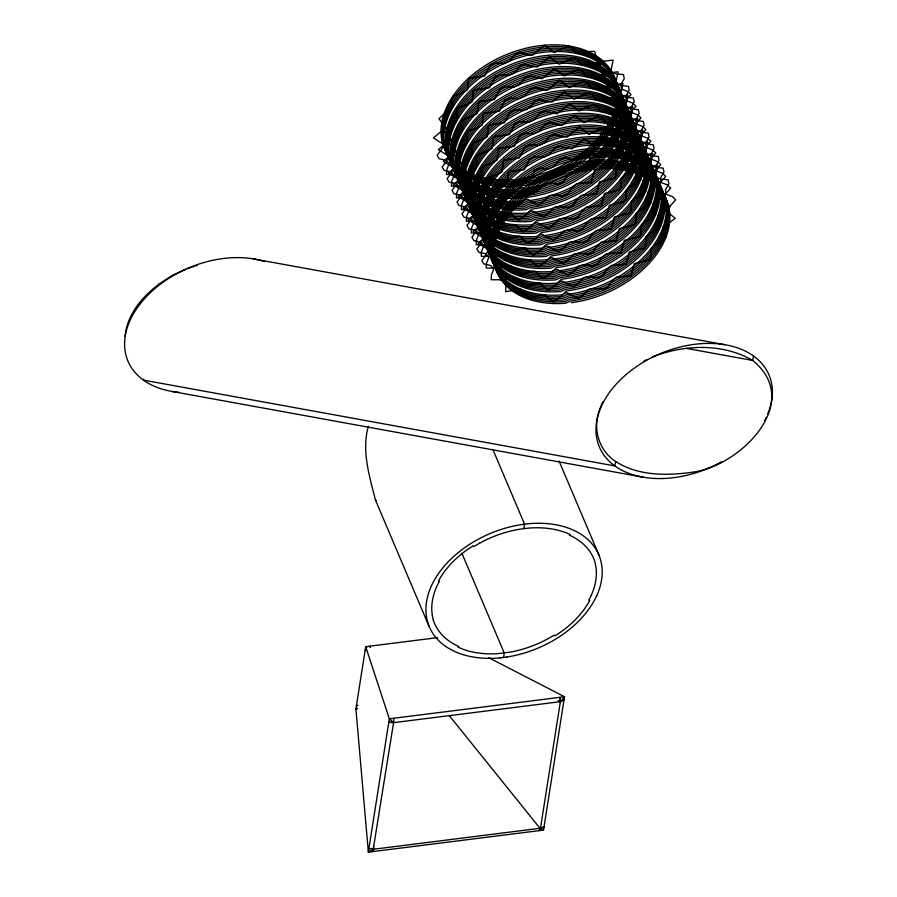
<?xml version="1.0" encoding="UTF-8"?>
<svg xmlns="http://www.w3.org/2000/svg" width="897" height="897" viewBox="0 0 897 897"><rect width="100%" height="100%" fill="white"/><g stroke="black" fill="none" stroke-linecap="round" stroke-linejoin="round"><path stroke-width="1.35" d="M370.169 647.208L370.192 646.109L370.147 647.141M393.817 718.239L393.716 722.646L388.771 722.343L393.626 722.354L372.849 851.589L373.814 849.212L373.567 846.398M500.145 657.871L503.576 657.49L504.271 653.038L461.955 553.348M479.682 543.156A86.886 58.585 -23 0 1 517.423 529.6L523.848 528.591L524.554 524.14L492.857 449.475M373.814 849.212L540.016 828.29L544.053 826.843L540.398 828.772L560.345 701.947L560.02 697.317L559.919 701.723L393.716 722.646L389.332 718.811L365.707 646.681L437.478 637.644M366.783 647.567L365.707 646.681L355.918 708.899L368.353 852.15L543.537 830.095L564.516 696.756L488.91 657.77M143.666 379.016L143.453 380.115L614.849 465.924L615.701 461.529C599.958 451.449 592.962 430.807 598.534 413.091M753.547 356.053L752.695 360.448C804.183 402.226 740.238 466.362 692.08 472.248C666.527 475.847 638.159 475.926 615.701 461.529M598.826 411.958L600.811 406.296M539.052 830.667L540.016 828.29L543.537 830.095M368.42 426.21C361.289 450.384 369.542 476.262 375.428 499.999L429.136 626.51M601.259 405.175L602.784 401.811M591.258 595.35L588.791 600.261M439.339 581.368L436.861 586.279A86.897 58.597 -23 0 0 432.309 615.353M558.102 700.781L560.345 701.947L564.516 696.756L389.332 718.811L368.353 852.15L373.757 848.629L368.914 848.618M158.702 284.203L172.101 275.57L185.679 269.279M473.93 546.52L479.682 543.145M554.2 635.11L548.448 638.485M357.275 708.17L355.918 708.899L357.32 708.72M643.508 361.379L647.219 359.428M560.345 701.947L564 700.019M653.05 356.726C684.467 344.448 722.982 343.058 752.695 360.448L686.407 348.384M187.742 268.517L191.924 267.104M376.493 500.952L375.428 499.999M192.978 266.779L194.044 266.465M196.196 265.871L197.273 265.579M503.576 657.49L507.018 656.996M523.848 528.591L530.217 527.974A86.886 58.585 -23 0 1 565.121 532.403L570.032 534.421M365.146 650.213L366.357 650.213M357.679 705.378L356.468 705.367L357.701 705.524M253.358 258.885L724.754 344.683M172.246 391.484L643.642 477.294M458.087 647.208L462.987 649.237A86.886 58.585 -23 0 0 497.913 653.644L510.707 652.041A86.886 58.585 -23 0 0 548.437 638.473M449.363 715.705L540.398 828.772M559.089 461.125L598.994 555.12M433.285 619.827L432.287 615.353M571.198 302.67A92.133 62.128 -23 0 0 663.488 194.212A92.133 62.128 -23 0 0 513.342 209.584A92.133 62.128 -23 0 0 565.715 303.231L570.481 301A92.133 62.128 -23 0 0 662.782 192.541A92.133 62.128 -23 0 0 512.635 207.913A92.133 62.128 -23 0 0 565.009 301.56L569.774 299.329A92.133 62.128 -23 0 0 662.076 190.87A92.133 62.128 -23 0 0 511.929 206.243A92.133 62.128 -23 0 0 564.291 299.89L569.068 297.658A92.133 62.128 -23 0 0 661.358 189.2A92.133 62.128 -23 0 0 511.223 204.572A92.133 62.128 -23 0 0 563.585 298.219L568.362 295.988A92.133 62.128 -23 0 0 660.652 187.529A92.133 62.128 -23 0 0 510.505 202.901A92.133 62.128 -23 0 0 562.879 296.548L567.644 294.317A92.133 62.128 -23 0 0 659.945 185.858A92.133 62.128 -23 0 0 509.799 201.231A92.133 62.128 -23 0 0 562.172 294.878L566.938 292.646L578.195 298.611L583.655 294.597L589.071 289.103L595.496 288.128L602.448 289.552L607.818 287.421L611.451 281.4L616.34 277.139L631.062 275.906L634.213 263.684L649.933 259.749L651.211 254.849L650.605 249.108L655.023 244.803L662.67 241.416L665.798 237.346L663.074 232.401L662.805 227.535L675.25 218.33L665.933 210.75L675.654 199.818L672.425 196.634L666.191 194.279L665.439 189.839L668.915 183.795L668.153 179.826L660.797 179.097L655.337 177.191L657.748 165.306L641.871 167.178L639.393 156.65L633.652 156.683L625.736 159.218L620.432 157.894L617.54 153.017L613.111 151.212L598.904 157.782L589.318 150.416L576.962 160.541L570.649 159.588L564.303 157.356L559.111 160.372L554.537 166.18L548.594 168.928L541.171 168.322L535.206 169.768L529.241 181.351L513.331 183.481L512.019 195.232L505.74 198.607L497.846 201.264L495.772 205.592L497.454 210.986L495.256 215.796L488.013 219.843L483.629 223.992L490.233 232.872L478.101 243.154L488.103 249.523L486.264 254.658L481.835 260.511L483.786 263.931L490.648 265.49L493.866 268.831L491.399 274.964L491.152 279.741L506.244 279.797L505.605 291.693L520.518 289.204L524.24 292.377L526.091 297.703L530.99 298.555L538.682 295.281L545.051 294.653L548.93 298.97L553.314 301.74L560.132 297.199L566.231 290.976A92.133 62.128 -23 0 0 658.533 182.528A92.133 62.128 -23 0 0 508.386 197.889A92.133 62.128 -23 0 0 560.748 291.536L565.525 289.305A92.133 62.128 -23 0 0 657.815 180.858A92.133 62.128 -23 0 0 507.668 196.219A92.133 62.128 -23 0 0 560.042 289.866L564.818 287.634A92.133 62.128 -23 0 0 657.109 179.187A92.133 62.128 -23 0 0 506.962 194.548A92.133 62.128 -23 0 0 559.336 288.195L564.101 285.964A92.133 62.128 -23 0 0 656.402 177.516A92.133 62.128 -23 0 0 506.256 192.877A92.133 62.128 -23 0 0 558.629 286.524L563.394 284.293A92.133 62.128 -23 0 0 655.696 175.846A92.133 62.128 -23 0 0 505.549 191.207A92.133 62.128 -23 0 0 557.912 284.854L562.688 282.622A92.133 62.128 -23 0 0 654.978 174.175A92.133 62.128 -23 0 0 504.832 189.536A92.133 62.128 -23 0 0 557.205 283.183L561.982 280.952L573.228 286.917L578.688 282.903L584.115 277.42L590.529 276.433L597.48 277.868L602.851 275.727L606.484 269.705L611.373 265.445L626.095 264.211L629.257 252.001L644.977 248.054L646.244 243.154L645.649 237.413L650.067 233.108L657.703 229.722L660.831 225.663L658.106 220.707L657.837 215.841L670.283 206.646L660.977 199.067L670.698 188.123L667.469 184.939L661.224 182.584L660.472 178.155L663.959 172.101L663.197 168.143L655.83 167.403L650.381 165.508L652.781 153.622L636.915 155.484L634.437 144.966L628.685 144.989L620.769 147.523L615.477 146.2L612.584 141.334L608.144 139.528L593.949 146.088L584.351 138.721L572.006 148.857L565.682 147.893L559.336 145.673L554.144 148.689L549.569 154.497L543.638 157.233L536.204 156.639L530.239 158.074L524.285 169.668L508.375 171.798L507.063 183.549L500.773 186.924L492.879 189.581L490.816 193.898L492.498 199.291L490.289 204.101L483.046 208.149L478.662 212.297L485.266 221.178L473.145 231.46L483.135 237.84L481.297 242.964L476.868 248.817L478.83 252.236L485.692 253.795L488.899 257.147L486.443 263.27L486.185 268.046L501.277 268.102L500.638 280.01L515.562 277.509L519.285 280.683L521.123 286.02L526.023 286.861L533.715 283.587L540.084 282.959L543.963 287.275L548.359 290.056L555.165 285.504L561.264 279.281A92.133 62.128 -23 0 0 653.565 170.834A92.133 62.128 -23 0 0 503.419 186.195A92.133 62.128 -23 0 0 555.792 279.842L560.558 277.61A92.133 62.128 -23 0 0 652.859 169.163A92.133 62.128 -23 0 0 502.712 184.524A92.133 62.128 -23 0 0 555.075 278.171L559.851 275.94A92.133 62.128 -23 0 0 652.153 167.492A92.133 62.128 -23 0 0 502.006 182.853A92.133 62.128 -23 0 0 554.368 276.5L559.145 274.269A92.133 62.128 -23 0 0 651.435 165.822A92.133 62.128 -23 0 0 501.288 181.194A92.133 62.128 -23 0 0 553.662 274.83L558.427 272.598A92.133 62.128 -23 0 0 650.729 164.151A92.133 62.128 -23 0 0 500.582 179.523A92.133 62.128 -23 0 0 552.956 273.17L557.721 270.939A92.133 62.128 -23 0 0 650.022 162.48A92.133 62.128 -23 0 0 499.876 177.853A92.133 62.128 -23 0 0 552.249 271.499L557.015 269.268L568.261 275.233L573.721 271.219L579.148 265.725L585.573 264.75L592.525 266.174L597.884 264.043L601.528 258.022L606.417 253.761L621.139 252.528L624.29 240.306L640.01 236.371L641.277 231.46L640.682 225.719L645.1 221.413L652.747 218.038L655.875 213.968L653.151 209.023L652.881 204.157L665.327 194.952L656.01 187.372L665.731 176.429L662.502 173.244L656.256 170.901L655.516 166.461L658.992 160.417L658.23 156.448L650.874 155.708L645.414 153.813L647.825 141.928L631.948 143.8L629.47 133.272L623.729 133.305L615.802 135.839L610.509 134.505L607.617 129.639L603.188 127.834L588.981 134.404L579.384 127.038L567.039 137.163L560.726 136.209L554.368 133.978L549.177 136.994L544.614 142.802L538.671 145.549L531.248 144.944L525.272 146.39L519.318 157.973L503.408 160.103L502.096 171.854L495.817 175.229L487.923 177.886L485.849 182.214L487.531 187.608L485.333 192.418L478.079 196.465L473.694 200.603L480.299 209.494L468.178 219.765L478.179 226.145L476.341 231.28L471.912 237.122L473.863 240.553L480.725 242.112L483.943 245.453L481.476 251.575L481.229 256.351L496.31 256.419L495.671 268.315L510.595 265.815L514.317 268.999L516.167 274.325L521.067 275.166L528.759 271.903L535.117 271.264L539.007 275.581L543.391 278.362L550.209 273.809L556.308 267.598A92.133 62.128 -23 0 0 648.598 159.139A92.133 62.128 -23 0 0 498.452 174.511A92.133 62.128 -23 0 0 550.825 268.158L555.602 265.927A92.133 62.128 -23 0 0 647.892 157.468A92.133 62.128 -23 0 0 497.745 172.841A92.133 62.128 -23 0 0 550.119 266.487L554.884 264.256A92.133 62.128 -23 0 0 647.186 155.798A92.133 62.128 -23 0 0 497.039 171.17A92.133 62.128 -23 0 0 549.413 264.817L554.178 262.586A92.133 62.128 -23 0 0 646.479 154.127A92.133 62.128 -23 0 0 496.333 169.499A92.133 62.128 -23 0 0 548.695 263.146L553.471 260.915A92.133 62.128 -23 0 0 645.773 152.456A92.133 62.128 -23 0 0 495.626 167.829A92.133 62.128 -23 0 0 547.989 261.476L552.765 259.244A92.133 62.128 -23 0 0 645.055 150.786A92.133 62.128 -23 0 0 494.909 166.158A92.133 62.128 -23 0 0 547.282 259.805L552.047 257.574L563.305 263.539L568.765 259.525L574.192 254.03L580.606 253.055L587.557 254.479L592.928 252.349L596.561 246.327L601.45 242.067L616.172 240.833L619.334 228.612L635.042 224.676L636.321 219.776L635.715 214.035L640.133 209.73L647.78 206.344L650.908 202.274L648.183 197.329L647.914 192.463L660.36 183.257L651.043 175.677L660.775 164.745L657.535 161.561L651.3 159.206L650.549 154.766L654.036 148.723L653.274 144.753L645.907 144.025L640.458 142.118L642.857 130.233L626.992 132.106L624.514 121.577L618.762 121.611L610.846 124.145L605.542 122.822L602.649 117.944L598.221 116.139L584.025 122.71L574.428 115.343L562.071 125.468L555.759 124.515L549.413 122.284L544.221 125.3L539.646 131.108L533.715 133.855L526.281 133.249L520.316 134.696L514.362 146.278L498.452 148.409L497.14 160.159L490.85 163.546L482.956 166.192L480.893 170.52L482.564 175.913L480.366 180.723L473.123 184.771L468.739 188.919L475.343 197.8L463.222 208.082L473.212 214.45L471.374 219.586L466.945 225.439L468.896 228.858L475.769 230.417L478.976 233.758L476.509 239.891L476.262 244.668L491.354 244.724L490.715 256.62L505.628 254.131L509.35 257.304L511.2 262.63L516.1 263.483L523.792 260.208L530.161 259.581L534.04 263.897L538.435 266.667L545.241 262.126L551.341 255.903A92.133 62.128 -23 0 0 643.642 147.456A92.133 62.128 -23 0 0 493.496 162.817A92.133 62.128 -23 0 0 545.869 256.464L550.635 254.232A92.133 62.128 -23 0 0 642.936 145.785A92.133 62.128 -23 0 0 492.789 161.146A92.133 62.128 -23 0 0 545.152 254.793L549.928 252.562A92.133 62.128 -23 0 0 642.218 144.114A92.133 62.128 -23 0 0 492.072 159.475A92.133 62.128 -23 0 0 544.445 253.122L549.222 250.891A92.133 62.128 -23 0 0 641.512 142.444A92.133 62.128 -23 0 0 491.365 157.805A92.133 62.128 -23 0 0 543.739 251.452L548.504 249.22A92.133 62.128 -23 0 0 640.806 140.773A92.133 62.128 -23 0 0 490.659 156.134A92.133 62.128 -23 0 0 543.033 249.781L547.798 247.55A92.133 62.128 -23 0 0 640.099 139.102A92.133 62.128 -23 0 0 489.953 154.463A92.133 62.128 -23 0 0 542.315 248.11L547.092 245.879L558.338 251.844L563.798 247.83L569.225 242.347L575.65 241.36L582.602 242.795L587.961 240.654L591.594 234.633L596.494 230.372L611.216 229.139L614.367 216.928L630.086 212.981L631.353 208.082L630.759 202.341L635.177 198.035L642.813 194.649L645.952 190.59L643.216 185.634L642.958 180.768L655.404 171.574L646.087 163.994L655.808 153.051L652.579 149.866L646.333 147.512L645.593 143.083L649.069 137.028L648.307 133.07L640.94 132.33L635.491 130.435L637.89 118.55L622.025 120.411L619.547 109.894L613.806 109.916L605.879 112.45L600.586 111.127L597.694 106.261L593.265 104.456L579.058 111.015L569.46 103.648L557.115 113.784L550.792 112.82L544.445 110.6L539.254 113.616L534.69 119.424L528.748 122.16L521.325 121.566L515.349 123.001L509.395 134.595L493.485 136.725L492.173 148.476L485.882 151.851L477.989 154.508L475.926 158.825L477.608 164.218L475.399 169.028L468.156 173.076L463.771 177.225L470.376 186.105L458.255 196.387L468.245 202.767L466.406 207.891L461.989 213.744L463.94 217.164L470.802 218.722L474.02 222.075L471.553 228.197L471.295 232.973L486.387 233.029L485.748 244.937L500.672 242.437L504.394 245.61L506.244 250.947L511.144 251.788L518.836 248.514L525.193 247.886L529.073 252.203L533.468 254.983L540.274 250.431L546.385 244.208A92.133 62.128 -23 0 0 638.675 135.761A92.133 62.128 -23 0 0 488.529 151.122A92.133 62.128 -23 0 0 540.902 244.769L545.668 242.538A92.133 62.128 -23 0 0 637.969 134.09A92.133 62.128 -23 0 0 487.822 149.451A92.133 62.128 -23 0 0 540.196 243.098L544.961 240.867A92.133 62.128 -23 0 0 637.262 132.42A92.133 62.128 -23 0 0 487.116 147.781A92.133 62.128 -23 0 0 539.478 241.428L544.255 239.196A92.133 62.128 -23 0 0 636.556 130.749A92.133 62.128 -23 0 0 486.409 146.121A92.133 62.128 -23 0 0 538.772 239.757L543.548 237.537A92.133 62.128 -23 0 0 635.838 129.078A92.133 62.128 -23 0 0 485.692 144.451A92.133 62.128 -23 0 0 538.065 238.097L542.831 235.866A92.133 62.128 -23 0 0 635.132 127.408A92.133 62.128 -23 0 0 484.985 142.78A92.133 62.128 -23 0 0 537.359 236.427L542.124 234.195L553.382 240.161L558.842 236.146L564.258 230.652L570.683 229.677L577.634 231.101L583.005 228.97L586.638 222.949L591.527 218.689L606.249 217.455L609.399 205.234L625.119 201.298L626.398 196.387L625.792 190.646L630.21 186.341L637.857 182.966L640.985 178.895L638.26 173.951L637.991 169.085L650.437 159.879L641.12 152.299L650.841 141.356L647.612 138.172L641.377 135.828L640.626 131.388L644.102 125.345L643.34 121.375L635.984 120.635L630.524 118.74L632.934 106.855L617.058 108.728L614.58 98.199L608.839 98.233L600.923 100.767L595.619 99.432L592.726 94.566L588.297 92.761L574.102 99.332L564.505 91.965L552.148 102.09L545.836 101.137L539.489 98.905L534.298 101.922L529.723 107.73L523.781 110.477L516.358 109.871L510.393 111.318L504.439 122.9L488.517 125.031L487.206 136.781L480.927 140.156L473.033 142.814L470.959 147.142L472.641 152.535L470.443 157.345L463.2 161.393L458.816 165.53L465.42 174.422L453.288 184.692L463.289 191.072L461.45 196.208L457.022 202.049L458.972 205.48L465.835 207.039L469.053 210.38L466.586 216.513L466.339 221.279L481.431 221.346L480.792 233.242L495.705 230.742L499.427 233.926L501.277 239.252L506.177 240.093L513.869 236.83L520.238 236.191L524.117 240.508L528.501 243.289L535.318 238.737L541.418 232.525A92.133 62.128 -23 0 0 633.719 124.066A92.133 62.128 -23 0 0 483.573 139.439A92.133 62.128 -23 0 0 535.935 233.085L540.712 230.854A92.133 62.128 -23 0 0 633.002 122.396A92.133 62.128 -23 0 0 482.855 137.768A92.133 62.128 -23 0 0 535.229 231.415L540.005 229.184A92.133 62.128 -23 0 0 632.295 120.725A92.133 62.128 -23 0 0 482.149 136.097A92.133 62.128 -23 0 0 534.522 229.744L539.288 227.513A92.133 62.128 -23 0 0 631.589 119.054A92.133 62.128 -23 0 0 481.442 134.427A92.133 62.128 -23 0 0 533.816 228.073L538.581 225.842A92.133 62.128 -23 0 0 630.883 117.384A92.133 62.128 -23 0 0 480.736 132.756A92.133 62.128 -23 0 0 533.098 226.403L537.875 224.172A92.133 62.128 -23 0 0 630.176 115.713A92.133 62.128 -23 0 0 480.03 131.085A92.133 62.128 -23 0 0 532.392 224.732L537.168 222.501L548.415 228.466L553.875 224.452L559.302 218.958L565.715 217.982L572.667 219.406L578.038 217.276L581.671 211.255L586.571 206.994L601.282 205.761L604.443 193.539L620.163 189.603L621.43 184.704L620.836 178.963L625.254 174.657L632.89 171.271L636.029 167.201L633.293 162.256L633.035 157.39L645.47 148.184L636.164 140.605L645.885 129.673L642.656 126.488L636.41 124.134L635.67 119.693L639.146 113.65L638.384 109.681L631.017 108.952L625.568 107.046L627.967 95.16L612.102 97.033L609.624 86.504L603.872 86.538L595.956 89.072L590.663 87.749L587.77 82.872L583.33 81.078L569.135 87.637L559.537 80.27L547.192 90.395L540.869 89.442L534.522 87.211L529.331 90.227L524.756 96.035L518.825 98.782L511.391 98.177L505.426 99.623L499.472 111.206L483.561 113.336L482.25 125.087L475.959 128.473L468.066 131.119L466.003 135.447L467.685 140.84L465.476 145.65L458.232 149.698L453.848 153.847L460.453 162.727L448.332 173.009L458.322 179.378L456.483 184.513L452.054 190.366L454.017 193.786L460.879 195.344L464.097 198.685L461.63 204.819L461.372 209.595L476.464 209.651L475.825 221.548L490.749 219.059L494.471 222.232L496.321 227.558L501.21 228.41L508.902 225.136L515.27 224.508L519.15 228.825L523.545 231.594L530.351 227.053L536.451 220.83A92.133 62.128 -23 0 0 628.752 112.383A92.133 62.128 -23 0 0 478.606 127.744A92.133 62.128 -23 0 0 530.979 221.391L535.744 219.16A92.133 62.128 -23 0 0 628.046 110.712A92.133 62.128 -23 0 0 477.899 126.073A92.133 62.128 -23 0 0 530.273 219.72L535.038 217.489A92.133 62.128 -23 0 0 627.339 109.042A92.133 62.128 -23 0 0 477.193 124.403A92.133 62.128 -23 0 0 529.555 218.049L534.332 215.818A92.133 62.128 -23 0 0 626.622 107.371A92.133 62.128 -23 0 0 476.475 122.732A92.133 62.128 -23 0 0 528.849 216.379L533.625 214.148A92.133 62.128 -23 0 0 625.915 105.7A92.133 62.128 -23 0 0 475.769 121.061A92.133 62.128 -23 0 0 528.142 214.708L532.908 212.477A92.133 62.128 -23 0 0 625.209 104.03A92.133 62.128 -23 0 0 475.062 119.391A92.133 62.128 -23 0 0 527.436 213.038L532.201 210.806L543.459 216.771L548.908 212.757L554.335 207.274L560.76 206.288L567.711 207.723L573.071 205.581L576.715 199.56L581.604 195.299L596.326 194.066L599.476 181.856L615.196 177.909L616.463 173.009L615.869 167.268L620.287 162.962L627.934 159.576L631.062 155.517L628.337 150.561L628.068 145.695L640.514 136.501L631.196 128.921L640.918 117.978L637.689 114.794L631.454 112.439L630.703 108.01L634.179 101.955L633.417 97.997L626.061 97.257L620.601 95.362L623.011 83.477L607.134 85.338L604.656 74.821L598.916 74.843L590.988 77.377L585.696 76.054L582.803 71.188L578.374 69.383L564.168 75.942L554.57 68.576L542.225 78.712L535.913 77.747L529.555 75.527L524.375 78.544L519.8 84.352L513.858 87.087L506.435 86.493L500.47 87.94L494.505 99.522L478.594 101.653L477.282 113.403L471.003 116.778L463.11 119.436L461.036 123.752L462.717 129.146L460.52 133.956L453.265 138.003L448.881 142.152L455.485 151.032L443.365 161.314L453.366 167.694L451.527 172.818L447.098 178.671L449.049 182.091L455.911 183.65L459.129 187.002L456.663 193.124L456.416 197.901L471.497 197.957L470.858 209.864L485.782 207.364L489.504 210.537L491.354 215.874L496.254 216.715L503.946 213.441L510.315 212.813L514.194 217.13L518.578 219.911L525.395 215.358L531.495 209.136A92.133 62.128 -23 0 0 623.785 100.688A92.133 62.128 -23 0 0 473.65 116.049A92.133 62.128 -23 0 0 526.012 209.696L530.789 207.465A92.133 62.128 -23 0 0 623.079 99.018A92.133 62.128 -23 0 0 472.932 114.379A92.133 62.128 -23 0 0 525.306 208.026L530.071 205.794A92.133 62.128 -23 0 0 622.372 97.347A92.133 62.128 -23 0 0 472.226 112.708A92.133 62.128 -23 0 0 524.599 206.355L529.365 204.124A92.133 62.128 -23 0 0 621.666 95.676A92.133 62.128 -23 0 0 471.519 111.049A92.133 62.128 -23 0 0 523.893 204.684L528.658 202.464A92.133 62.128 -23 0 0 620.959 94.006A92.133 62.128 -23 0 0 470.813 109.378A92.133 62.128 -23 0 0 523.175 203.025L527.952 200.793A92.133 62.128 -23 0 0 620.242 92.335A92.133 62.128 -23 0 0 470.095 107.707A92.133 62.128 -23 0 0 522.469 201.354L527.245 199.123L538.492 205.088L543.952 201.074L549.379 195.58L555.792 194.604L562.744 196.028L568.115 193.898L571.748 187.877L576.636 183.616L591.358 182.383L594.52 170.161L610.24 166.225L611.507 161.314L610.913 155.573L615.331 151.268L622.967 147.893L626.095 143.823L623.37 138.878L623.101 134.012L635.547 124.806L626.241 117.227L635.962 106.283L632.733 103.099L626.487 100.756L625.736 96.315L629.223 90.272L628.461 86.303L621.094 85.563L615.645 83.668L618.044 71.782L602.179 73.655L599.701 63.126L593.949 63.16L586.033 65.694L580.729 64.36L577.836 59.494L573.407 57.688L559.212 64.259L549.614 56.892L537.269 67.017L530.946 66.064L524.599 63.833L519.408 66.849L514.833 72.657L508.902 75.404L501.468 74.799L495.503 76.245L489.549 87.828L473.638 89.958L472.327 101.709L466.036 105.084L458.143 107.741L456.08 112.069L457.762 117.462L455.553 122.272L448.309 126.32L443.925 130.457L450.529 139.349L438.409 149.62L448.399 156L446.56 161.135L442.131 166.977L444.093 170.408L450.956 171.966L454.162 175.307L451.696 181.441L451.449 186.206L466.541 186.273L465.902 198.17L480.814 195.669L484.537 198.854L486.387 204.18L491.287 205.021L498.979 201.758L505.347 201.119L509.227 205.435L513.622 208.216L520.428 203.664L526.528 197.452A92.133 62.128 -23 0 0 618.829 88.994A92.133 62.128 -23 0 0 468.683 104.366A92.133 62.128 -23 0 0 521.056 198.013L525.821 195.781A92.133 62.128 -23 0 0 618.123 87.323A92.133 62.128 -23 0 0 467.976 102.695A92.133 62.128 -23 0 0 520.338 196.342L525.115 194.111A92.133 62.128 -23 0 0 617.405 85.652A92.133 62.128 -23 0 0 467.259 101.025A92.133 62.128 -23 0 0 519.632 194.671L524.409 192.44A92.133 62.128 -23 0 0 616.699 83.982A92.133 62.128 -23 0 0 466.552 99.354A92.133 62.128 -23 0 0 518.926 193.001L523.691 190.769A92.133 62.128 -23 0 0 615.992 82.311A92.133 62.128 -23 0 0 465.846 97.683A92.133 62.128 -23 0 0 518.219 191.33L522.985 189.099A92.133 62.128 -23 0 0 615.286 80.64A92.133 62.128 -23 0 0 465.139 96.013A92.133 62.128 -23 0 0 517.502 189.659L522.278 187.428L533.524 193.393L538.985 189.379L544.412 183.885L550.836 182.91L557.788 184.334L563.148 182.203L566.792 176.182L571.681 171.921L586.403 170.688L589.553 158.466L605.273 154.531L606.54 149.631L605.946 143.89L610.364 139.584L617.999 136.198L621.139 132.139L618.403 127.183L618.145 122.317L630.591 113.112L621.273 105.532L630.995 94.6L627.765 91.416L621.52 89.061L620.78 84.621L624.256 78.577L623.493 74.608L616.138 73.879L610.678 71.973L613.088 60.088L597.211 61.96L594.733 51.432L588.993 51.465L581.065 53.999L575.773 52.676L572.88 47.799L568.451 46.005L554.245 52.564L544.647 45.198L532.302 55.322L525.978 54.369L519.632 52.149L514.441 55.154L509.877 60.962L503.935 63.709L496.512 63.104L490.536 64.55L484.582 76.133L468.671 78.274L467.359 90.014L461.08 93.4L453.176 96.046L451.113 100.374L452.794 105.768L450.597 110.578L443.342 114.625L438.958 118.774L445.562 127.654L433.442 137.936L443.432 144.305L441.593 149.44L437.175 155.293L439.126 158.713L445.988 160.271L449.206 163.613L446.74 169.746L446.493 174.523L461.574 174.579L460.935 186.475L475.858 183.986L479.581 187.159L481.431 192.485L486.331 193.337L494.023 190.063L500.38 189.435L504.271 193.752L508.655 196.521L515.472 191.98L521.572 185.757A92.133 62.128 -23 0 0 613.862 77.31A92.133 62.128 -23 0 0 463.715 92.671A92.133 62.128 -23 0 0 516.089 186.318L520.854 184.087A92.133 62.128 -23 0 0 613.156 75.64A92.133 62.128 -23 0 0 463.009 91.001A92.133 62.128 -23 0 0 515.383 184.647L520.148 182.416A92.133 62.128 -23 0 0 612.449 73.969A92.133 62.128 -23 0 0 462.303 89.33A92.133 62.128 -23 0 0 514.676 182.977L519.441 180.745A92.133 62.128 -23 0 0 611.743 72.298A92.133 62.128 -23 0 0 461.596 87.659A92.133 62.128 -23 0 0 513.959 181.306L518.735 179.075A92.133 62.128 -23 0 0 611.025 70.628A92.133 62.128 -23 0 0 460.879 85.989A92.133 62.128 -23 0 0 513.252 179.635M721.95 461.563A92.133 62.128 -23 0 1 597.503 441.559A92.133 62.128 -23 0 1 690.331 344.941A92.133 62.128 -23 0 1 767.787 413.853M766.24 417.296A92.133 62.128 -23 0 1 764.479 420.704M178.985 392.348A92.133 62.128 -23 0 1 135.795 310.003A92.133 62.128 -23 0 1 264.469 261.532M125.132 336.341A87.525 58.967 -20.3 0 1 158.881 284.338M500.156 657.849A92.671 62.487 -23 0 1 459.365 653.397A91.943 61.994 -23 0 1 426.983 619.502A92.671 62.487 -23 0 1 431.367 585.965A91.943 61.994 -23 0 1 474.154 541.553A92.671 62.487 -23 0 1 521.101 524.644L527.974 523.77A92.671 62.487 -23 0 1 568.754 528.232A91.943 61.994 -23 0 1 601.136 562.127A92.671 62.487 -23 0 1 596.752 595.664M458.782 646.513A86.078 57.442 -21.6 0 1 433.229 619.849M438.341 581.245A86.078 58.922 -21.9 0 1 473.235 545.757M507.018 656.985A92.671 62.487 -23 0 0 553.998 640.11A91.943 61.994 -23 0 0 596.718 595.653M569.348 535.117A86.078 57.442 -21.6 0 1 594.89 561.78L595.832 566.276A86.897 58.597 -23 0 1 591.246 595.35M589.789 600.385A86.078 58.922 -21.9 0 1 554.895 635.872"/></g></svg>
